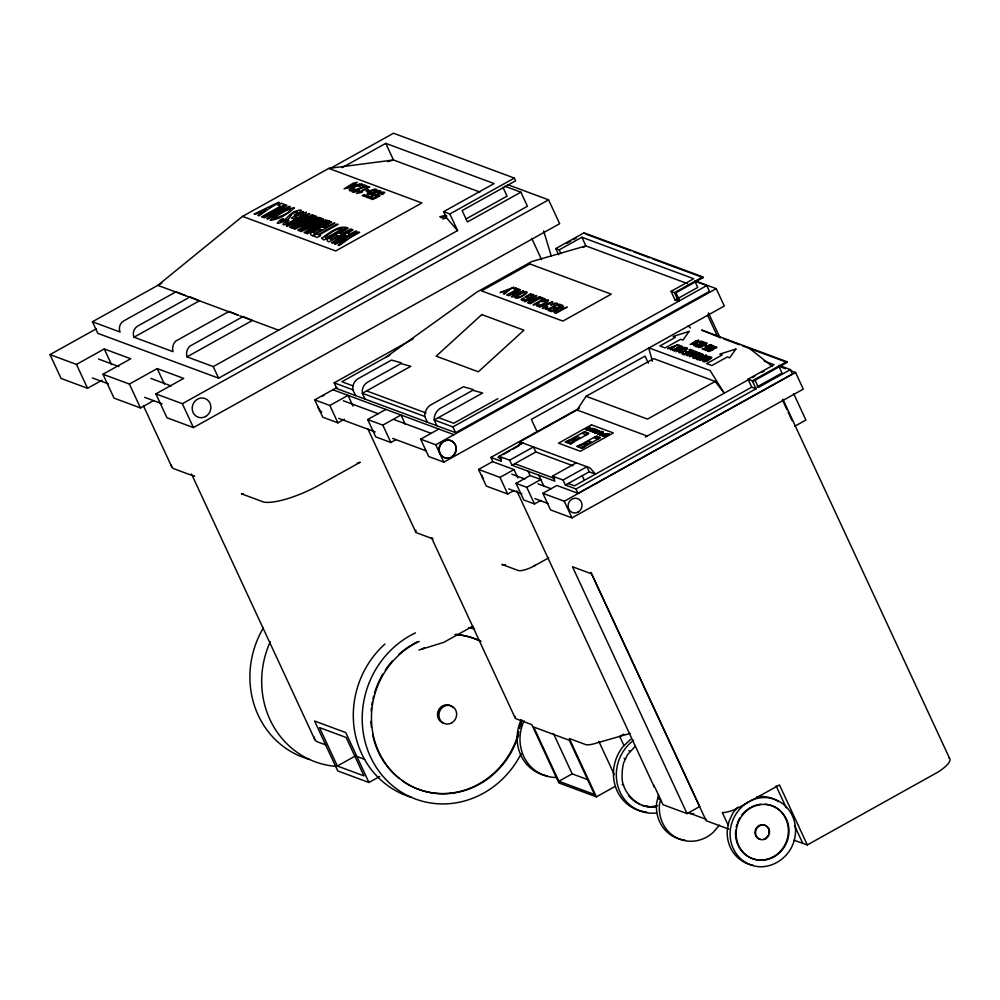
<?xml version="1.0" encoding="UTF-8"?>
<svg xmlns="http://www.w3.org/2000/svg" width="1000" height="1000" viewBox="0 0 1000 1000"><rect width="100%" height="100%" fill="white"/><g stroke="black" fill="none" stroke-linecap="round" stroke-linejoin="round"><path stroke-width="1.5" d="M658.512 794.575L656.575 803.562A35.275 32.775 -69.6 0 0 684.938 840.05M512.45 449.4L519.012 445.75L519.788 441.85L577.013 409.988L586.075 396.287L653.713 358.638L715.163 381.438L724.25 393.188L710.125 370.588L648.675 347.788L652.375 361.175M737.688 807.1L732.925 812.938L729.062 821.175L727.3 830.1A34.9 32.425 -69.6 0 0 753.175 865.275M719.338 825.188L713.45 832.163A35.275 32.775 -69.6 0 1 676.875 837.938A35.275 32.775 -69.6 0 1 659.45 804.625L660.562 799.488L657.688 798.413M588.7 427.438C581.4 433.762 596.4 423.913 587.975 428.913L589.812 427.075L585.438 429.513M630.662 739.275L623.125 746.5A40.6 37.713 -69.6 0 0 615.812 787.663A40.6 37.713 -69.6 0 0 646.525 812M479.862 192.05L393.475 159.987L328.75 168.4L242.537 216.388L157.812 285.363L238.438 315.287L229.112 311.375L175.825 341.037A9.988 9.275 -69.6 0 0 173.038 351.688L134.025 337.2A8.387 7.8 -69.6 0 1 137.762 326.025L190.087 296.9L199.425 300.8L134.025 337.2M635.487 746.038L627.425 754.8L623.575 763.025A51.812 48.125 -69.6 0 0 622.312 780.888C624.125 790.875 630.95 799.325 639.788 804.112M748.675 801.7C738.15 807.85 731.275 819.075 730.175 831.162A34.9 32.425 -69.6 0 0 760.3 866.762C772.237 866.888 783.375 860.25 789.825 850.337A34.9 32.425 -69.6 0 0 788.125 808.962A34.9 32.425 -69.6 0 0 749.963 801.025M386.037 357.163L476.763 292.162L531.712 261.575L585.9 245.912L687.575 283.65M605.337 434.75L605.962 434.338M606.237 435.087L606.862 434.663M535.35 565.288L532.2 566.975A13.75 3.738 -24.9 0 1 518.362 570.55L501.9 564.45A17.925 4.875 -24.9 0 0 505.438 564.688M330.375 168.375L393.525 133.238L514.338 178.075L515.612 180.8L462.137 210.575L467.413 221.938L520.887 192.175L527.438 206.275L218.612 378.175L97.788 333.338L92.425 321.763L161.887 283.1M342.113 167.65L385.763 143.363L494.1 183.562L443.638 211.663L446.512 217.838L457.575 230.6L213.238 366.6L186.988 356.863A9.988 9.275 -69.6 0 1 189.775 346.213L243.05 316.55L252.375 320.462L186.988 356.863M102.112 380.175L87.55 388.288L61.075 378.462L50 354.6L96.287 328.837M299.625 226.163L316.938 216.537L316.075 216.213L293.637 228.7L294.9 229.163L313.85 219.9L297.725 230.212L298.988 230.688L321.425 218.2L320.562 217.875L303.25 227.512L319.125 217.35L299.637 226.175M50 354.6L76.463 364.425L104.275 348.95L130.738 358.762L102.938 374.25L114.012 398.113L140.475 407.938L153.725 400.562M102.938 374.25L129.4 384.062L157.213 368.587L183.675 378.413L155.863 393.888L166.95 417.75L193.412 427.575L559.663 223.713L548.587 199.838L507.875 184.725M443.638 211.663L449.85 213.962L514.338 178.075M466.112 218.925L507.05 196.137L502.95 187.3M155.863 393.888L182.338 403.713L548.587 199.838M558.638 254.762L555.763 248.562L584.025 232.825L702.775 276.9L703.112 277.625L675.95 292.738L679.65 300.688M566.712 243.375L570.788 241.112M573.5 239.6L576.213 238.088M555.763 248.562L559.212 249.85L581.875 237.237L693.713 278.738L671.05 291.35L675.075 300.038L678.538 301.312L674.5 292.638L671.05 291.35M695.212 281.275L706.8 285.575L709.488 291.363L455.588 432.688L336.85 388.625L334.162 382.837L413 338.95M390.125 354.888L341.875 381.737L352.975 385.863M583.237 247.4L585.9 245.912L581.875 237.237M344.4 419.225L337.912 422.837L322.788 417.225L314.725 399.862L336.975 387.488M314.725 399.862L329.862 405.487L348.025 395.375L352.987 406.05M396.062 439.6L390.875 442.488L375.737 436.875L367.688 419.525L385.85 409.412M367.688 419.525L382.812 425.138L400.988 415.025L405.325 424.363M674.5 292.638L702.775 276.9M695.825 281.087L716.237 288.663L724.3 306.025L443.825 462.15L428.7 456.525L420.637 439.175L438.812 429.062M497.875 398.663L453.725 423.25L438.462 417.587M675.075 300.038L697.738 287.413L694.862 281.212M436.887 425.75L434.2 419.963L482.625 393L472.837 390.262L439.588 408.762A12.488 11.6 -69.6 0 0 434.2 419.963L452.912 426.9L706.8 285.575M420.637 439.175L435.775 444.787L716.237 288.663M492.887 461.75L490.875 457.413L579.538 408.062M490.875 457.413L501.438 461.337L499.087 456.275L522.925 443M500.613 455.988L497.987 457.45L501.737 458.85M503.25 454.525L509.812 450.863M514.1 490.487L507.725 494.025L486.3 486.087L478.575 469.45L492.6 461.637L514.025 469.588L517.888 477.912M499.087 456.275L509.663 460.188L533.488 446.925L535.837 451.987L572.962 465.763M509.663 460.188L512.013 465.25L535.837 451.987M478.575 469.45L500 477.4L514.025 469.588M565.763 442.15L583.9 432.05L588.5 433.75L570.363 443.85M566.838 442.55L577.35 436.7L579.65 437.55L569.138 443.4M590.2 431.163L591.138 431.512L595.725 429.275L594.113 428.675L590.35 431.213M602.625 431.737L599.763 432.212A4.3 1.175 -24.9 0 0 598.162 433.137C596.025 434.075 601.225 434.45 597.15 433.55A2.325 0.637 -24.9 0 1 597.562 433.1L597.775 432.925A2.637 0.725 -24.9 0 1 599.5 431.975M602.612 431.938L598.35 434.3L603.25 432.062L602.05 431.575M577.463 446.562L595.688 436.413L600 438.025L581.775 448.162M578.387 446.9L588.9 441.05L591.2 441.912L580.688 447.762M516.062 483.363L530.087 475.55L540.8 479.525L526.775 487.337L516.062 483.363L523.787 499.988L534.5 503.963L540.875 500.425M715.163 381.438L647.513 419.087L586.075 396.287M512.013 465.25L554.85 481.15L552.5 476.087L576.325 462.825M552.5 476.087L563.062 480.012L586.888 466.75L589.237 471.812L595.5 474.125L590.025 467.9L519.788 441.85L520.962 444.375M791.213 370.875L795.562 372.488L803.288 389.125L571.987 517.875L550.562 509.925L542.837 493.3L556.862 485.487L578.288 493.438M563.062 480.012L565.413 485.075L575.975 488.988L756.038 388.775L751.725 387.175L748.025 379.212L774.05 364.738L764.112 361.05M645.387 437.088L749.587 379.087M752.25 377.6L754.925 376.112M761.587 372.4L764.262 370.925M748.025 379.212L752.337 380.812L786.762 361.65L787.113 362.4L752.688 381.562M565.413 485.075L589.237 471.812M751.725 387.175L574.462 485.838L568.212 483.512M779.225 366.975L782.013 372.975L756.988 386.912L758.425 387.438L790.462 369.613L792.475 373.95L578 493.338L575.975 488.988M542.837 493.3L564.263 501.25L795.562 372.488M533.713 566.2L548.65 557.888M794.7 426.275L805.913 420.037L793.65 393.612M421.838 649.15L424.55 647.638M472.887 626.163L443.825 642.337L418.913 650.062M337.35 766.012L363.988 775.9L346.163 737.487L319.525 727.6L337.35 766.012L356.037 755.612M368.938 782.487L345.775 732.588L314.562 721.012L337.738 770.913L368.938 782.487L379.775 776.462M623.787 734.137L619.7 736.413L624 745.675M558.862 781.263L594.513 794.5L569.325 740.263L533.675 727.025L558.862 781.263L572.175 773.85L587.863 779.675M514.938 716.35A24.6 6.7 -24.9 0 0 516.562 718.95L531.788 724.6L558.862 782.938L596.388 796.85L614.85 786.575M654.388 785.413A13.438 3.663 -24.9 0 0 655 787.5L662.975 804.675L687.05 813.612L699.675 806.587L590.975 572.413M794.05 840.25L807.325 844.938L938.012 772.062A29.3 7.975 -24.9 0 0 949.525 758.225L782.913 399.3M763.838 839.125L765.537 838.775M709.55 348.675L704.862 349.913L706.562 350.55L711.312 348.237C705.925 349.162 715.037 344.412 712.2 347.3L713.275 347.175A2.7 0.737 -24.9 0 0 714.212 346.35L713.238 345.662A3.1 0.85 -24.9 0 0 711.637 346.125L711.062 346.362A4.037 1.1 -24.9 0 0 709.463 347.212L708.625 347.8A2.612 0.712 -24.9 0 0 708.112 348.5L709.562 348.663M599.538 431.95L600.212 431.7A2.637 0.725 -24.9 0 1 600.975 431.512M442.688 219.062L446.512 217.838M357.262 463.175L360.238 462.25L319.475 484.938A48.575 13.225 -24.9 0 1 263.95 502.15L241.388 493.787A74.013 20.15 -24.9 0 0 243.5 493.95M441.025 217.775L446.962 216.062M630.112 733.425L594.325 743.688A17.925 4.875 -24.9 0 1 585.487 744.525L569.312 738.525L596.388 796.85M387.55 161.663L393.475 159.987L385.763 143.363M439.738 216.788L445.65 215.2M657.513 805.675L650.487 806.838L642.15 805.413M656.175 806.9C645.913 808.487 635.087 803.562 628.612 795.65M715.863 346.637L716.825 347.325A2.7 0.737 -24.9 0 1 715.888 348.137L714.812 348.275C717.675 345.375 708.462 350.163 713.938 349.2L709.188 351.525L707.475 350.887L712.175 349.65L710.725 349.475A2.612 0.712 -24.9 0 1 711.25 348.775L712.087 348.175A4.037 1.1 -24.9 0 1 713.675 347.337L714.25 347.1A3.1 0.85 -24.9 0 1 715.863 346.637M686.637 347.95L687.35 348.212A4.288 1.163 -24.9 0 1 687 349.175C681.1 355.012 672.913 352.75 684.638 348.3A4.288 1.163 -24.9 0 1 686.75 348M468.825 627.612L474.575 629.038M401.287 362.825L391.512 360.075L358.263 378.587A10.362 9.625 -69.6 0 0 352.875 389.775L355.562 395.562M473.162 389.5L463.375 386.75L430.138 405.262A12.488 11.6 -69.6 0 0 424.738 416.45L427.425 422.238M504.875 186.225L520.887 192.175M585.812 234.088L630.7 250.75M633.6 251.825L649.525 257.738M652.425 258.812L703.112 277.625M328.75 168.4L421.9 202.975L335.688 250.963L242.537 216.388M786.762 361.65L701.663 330.062L719.325 337.238M723.65 338.85L739.513 344.738M742.4 345.812L787.113 362.4M778.925 365.325L790.462 369.613M781.05 367.1L785.4 368.725M577.013 409.988L647.237 436.05M573.913 438.612L576.213 439.462M585.538 442.925L587.837 443.775M239.838 315.8L278.637 330.2M572.263 439.525L574.562 440.387M583.888 443.837L586.2 444.7M569.212 440.225L565.225 441.95L570.875 444.038L573.812 441.938M581 444.6L576.825 446.325L582.288 448.35L585.312 446.2M366.587 390.913L426.1 413M334.162 382.837L352.875 389.775M424.738 416.45L362.325 393.288A10.362 9.625 -69.6 0 1 367.725 382.1L400.962 363.587L410.75 366.337L362.325 393.288L365.012 399.075M332.9 389.75L453.938 434.675M514.812 463.7L554.788 478.537M343.312 400.763L378.312 413.75M394.363 419.7L430.812 433.237M511.75 474.15L524.862 479.012M537.987 483.875L551.1 488.75M92.425 321.763L120.075 332.025A8.387 7.8 -69.6 0 1 123.825 320.85L176.15 291.725L185.475 295.625M338.725 418.387L375.188 431.925M392.688 438.413L426.238 450.863M508.7 488.9L521.812 493.762M534.925 498.638L548.038 503.5M98.537 359.025L118.888 366.575M150.863 378.438L171.213 385.988M92.35 377.925L108.338 383.85M144.662 397.337L162.113 403.812M474.275 628.275L471.413 627.137M628.825 750.763L630.262 751.3M624.062 758.375L625.5 758.913M768.8 828.838L768 828.05A7.462 6.925 -69.6 0 0 760.1 825.075L758.425 825.913A7.462 6.925 -69.6 0 0 755.225 834.412L755.938 836.15A7.462 6.925 -69.6 0 0 760.212 839.338M622.2 784.562L623.638 785.088M690.062 813.363L706.15 819.338M728.838 829.125L706.175 820.713L591.575 573.837L572.463 566.737L687.05 813.612M646.312 806.125L647.75 806.663M325.65 744.875L317.838 741.975A50.95 13.875 -24.9 0 1 314.387 737.175M356.85 756.462L364.65 759.35M948.713 757.613L949.525 758.225M749.725 348.55L772.262 366.463M688.275 325.737L690.387 328M782.438 399.85L786.95 409.588M788.238 412.362L792.113 420.712M755.075 380.238L758.425 387.438M752.337 380.812L756.038 388.775M708.438 312.875L720.125 338.038M707.55 315.113L717.4 336.325M648.337 363.175L645.05 356.1L531.362 419.387L537.275 432.113M584.025 232.825L584.362 233.55M559.212 249.85L560.938 253.562M531.8 238.5L541.6 259.613M807.325 844.938L779.463 784.912L736.762 808.675A16.938 4.612 -24.9 0 1 722.275 812.475L728.238 825.312M776.125 785.938L786.287 807.825M794.513 825.55L802.725 843.238M582.337 476L584.35 480.337M449.85 213.962L457.575 230.6M564.263 501.25L571.987 517.875M538.787 475.188L544.012 486.463M528.075 471.213L530.087 475.55M526.775 487.337L534.5 503.963M516.812 490.863L654.237 786.912M500 477.4L507.725 494.025M452.912 426.9L455.588 432.688M598.825 741.312L614.3 774.65M435.775 444.787L443.825 462.15M553.45 733.525L572.175 773.85M382.812 425.138L390.875 442.488M515.062 717.738L431.475 537.65A24.6 6.7 -24.9 0 0 432.962 538.862L416.688 532.825A16.65 4.537 -24.9 0 1 416.012 530.188M367.85 428.85L415.763 532.062M329.862 405.487L337.912 422.837M213.238 366.6L218.612 378.175M182.338 403.713L193.412 427.575M157.213 368.587L164.375 384.025M191.513 473.988L314.788 739.562M143.562 406.087L171.663 466.625M129.4 384.062L140.475 407.938M104.275 348.95L111.438 364.387M76.463 364.425L87.55 388.288M543.663 230.975L551.337 256.275M521.087 719.762A80.375 74.675 -69.6 0 1 519.587 728.662M518.875 731.587A80.375 74.675 -69.6 0 1 401.775 780.413M399.363 778.575A80.375 74.675 -69.6 0 1 372.6 734.55M371.425 727.288A80.375 74.675 -69.6 0 1 370.962 721.35M371.15 710.962A80.375 74.675 -69.6 0 1 371.438 707.987M371.838 705A80.375 74.675 -69.6 0 1 372.337 702.025M372.95 699.075A80.375 74.675 -69.6 0 1 373.65 696.162M374.45 693.288A80.375 74.675 -69.6 0 1 382.837 674.062M385.213 670.263A80.375 74.675 -69.6 0 1 392.512 660.775M398.738 654.488A80.375 74.675 -69.6 0 1 410.475 645.612M411.712 644.862A80.375 74.675 -69.6 0 1 417.2 641.888M455.875 634.412A80.375 74.675 -69.6 0 1 480.438 641.175M443.4 723.15A9.475 8.8 -69.6 0 1 439.025 709.225A9.475 8.8 -69.6 0 1 453.088 707.712M193.225 475.775A50.95 13.875 -24.9 0 0 194.575 476.413L174.6 469A48.2 13.125 -24.9 0 1 171.312 464.9M521.663 719.975A80.375 74.675 -69.6 0 1 520.763 725.925M518.65 734.675A80.375 74.675 -69.6 0 1 395.325 774.837A80.375 74.675 -69.6 0 1 419.188 641.425M454.938 634.513A80.375 74.675 -69.6 0 1 481.012 641.388M337.188 766.462A90.325 83.912 -69.6 0 1 270.262 641.675M411.5 797.375A90.325 83.912 -69.6 0 1 354.65 731.237A90.325 83.912 -69.6 0 1 384.975 643.988M521.125 753.75A90.325 83.912 -69.6 0 1 383.45 776.838A90.325 83.912 -69.6 0 1 415.487 632.875M309.513 759.412A90.325 83.912 -69.6 0 1 263.238 628.1M483.55 478.713A7.462 6.925 -69.6 0 1 481.95 475.363M756.737 796.85A34.9 32.425 -69.6 0 1 778.438 801.637M693.675 813.475A7.462 6.925 -69.6 0 1 688.438 812.575M768.713 829.788A7.462 6.925 -69.6 0 1 768.737 833.612M768.05 835.438A7.462 6.925 -69.6 0 1 765.512 838.288M765.075 804.237A28.175 26.175 -69.6 0 1 788.213 834.05A28.175 26.175 -69.6 0 1 758.863 859.975A28.175 26.175 -69.6 0 1 735.725 830.15M736.2 827.25A28.175 26.175 -69.6 0 1 736.95 824.388M737.425 823A28.175 26.175 -69.6 0 1 740 817.7M741.65 815.288A28.175 26.175 -69.6 0 1 750.288 807.663M751.538 806.988A28.175 26.175 -69.6 0 1 760.925 804.275M601.4 431.488A2.637 0.725 -24.9 0 1 601.838 431.625M601.112 431.463A2.913 0.8 -24.9 0 1 601.575 431.425M555.925 777.463A40.6 37.713 -69.6 0 1 524.087 720.788M547.4 775.888A40.6 37.713 -69.6 0 1 521.213 719.725M656.513 812.987A40.6 37.713 -69.6 0 1 618.212 787.337A40.6 37.713 -69.6 0 1 633.55 740.35M320.337 410.8A9.113 8.462 -69.6 0 1 318.163 406.838M451.688 456.737A9.113 8.462 -69.6 0 0 455.412 445.312A9.113 8.462 -69.6 0 0 445.35 440.45L443.275 441.438A9.113 8.462 -69.6 0 0 439.55 452.863A9.113 8.462 -69.6 0 0 449.613 457.725M321.8 412.05A9.113 8.462 -69.6 0 1 317.875 406.737M321.95 396.413A9.113 8.462 -69.6 0 1 324.012 395.425M711.7 344.988L711.587 345.387A2.7 0.737 -24.9 0 1 710.65 346.2L709.575 346.325C712.438 343.438 703.225 348.212 708.7 347.262L703.95 349.575L702.237 348.95L706.925 347.7L705.487 347.525A2.612 0.712 -24.9 0 1 706.012 346.825L706.85 346.238A4.037 1.1 -24.9 0 1 708.438 345.387L709.013 345.15A3.1 0.85 -24.9 0 1 710.625 344.7L711.7 344.988M589.075 430.513L592.762 428.413L589.075 430.513M376.688 189.537L375.075 191.388L373.438 191.588C378.15 187.15 364.475 194.237 371.275 192.712L372.075 193.012L364.8 196.562L362.238 195.613L364.025 194.613L366 195.35C374.85 192.175 362.713 195.575 369.3 191.462A6.288 1.713 -24.9 0 1 371.75 190.175L372.612 189.8A4.713 1.288 -24.9 0 1 375.062 189.1L376.688 189.537M380.637 191L379.012 192.85L377.388 193.05C382.088 188.612 368.413 195.7 375.213 194.175L376.025 194.475L368.75 198.025L366.175 197.075L367.975 196.075L369.938 196.812C378.787 193.637 366.65 197.037 373.25 192.925A6.288 1.713 -24.9 0 1 375.688 191.637L376.562 191.262A4.713 1.288 -24.9 0 1 379.012 190.562L380.637 191M384.575 192.463L382.962 194.312L381.325 194.513C386.037 190.075 372.362 197.162 379.15 195.637L379.963 195.938L372.688 199.488L370.125 198.538L371.912 197.537L373.875 198.275C382.738 195.1 370.6 198.512 377.188 194.387A6.288 1.713 -24.9 0 1 379.625 193.1L380.5 192.725A4.713 1.288 -24.9 0 1 382.95 192.025L384.575 192.463M590.6 428.6L587.2 430.225L590.6 428.6M602.938 433.175L599.538 434.8L602.938 433.175M537.663 304.938C541.15 307.475 551.625 297.438 542.362 301.812L541.575 301.512L545.438 299.913L548.45 299.962A5.875 1.6 -24.9 0 1 547.962 301.275C546.613 304.5 531.325 309.15 538.2 303.4L539.012 303.7L537.663 304.938M546.5 308.212C549.975 310.75 560.45 300.725 551.188 305.087L550.4 304.8L554.263 303.188L557.275 303.238A5.875 1.6 -24.9 0 1 556.788 304.562C555.438 307.787 540.163 312.425 547.038 306.675L547.837 306.975L546.5 308.212M290.712 215.763C289.137 220.338 282.838 221.762 278.637 223.263A4.562 1.238 -24.9 0 1 277.288 223.025L279.812 220.287L282.75 218.512L283.65 218.837L280.8 221.462A2.562 0.7 -24.9 0 0 283.163 220.938C288.225 217.7 290.812 211.562 297.95 210.512A5.138 1.4 -24.9 0 1 300.512 210.037A5.362 1.462 -24.9 0 1 301.3 210.35L298.55 213.312L295.138 215.375L294.237 215.037C303.212 210.113 292.188 211.7 290.712 215.763M323.288 227.138L324.775 228.012L334.012 222.875L334.913 223.2L312.488 235.688C303.125 232.537 329.7 225.5 330.55 221.588L331.525 221.95L323.288 227.138M339.862 233.287L341.35 234.163L350.588 229.025L351.488 229.363L329.062 241.838C319.713 238.7 346.275 231.663 347.125 227.738L348.1 228.1L339.862 233.287M597.188 429.888L595.25 431.488A2.725 0.737 -24.9 0 1 593.488 432.15A2.438 0.663 -24.9 0 1 592.7 432.25L592.263 431.725A2.662 0.725 -24.9 0 1 593.35 430.8L597.188 429.888M599.288 430.662L597.35 432.262A2.725 0.737 -24.9 0 1 595.6 432.938A2.438 0.663 -24.9 0 1 594.8 433.025L594.375 432.5A2.725 0.737 -24.9 0 1 595.5 431.575L599.288 430.662M325.138 236.85L326.275 237.838L342.3 228.925C336.037 228.188 330.012 233.325 325.138 236.85M596.825 429.862L592.575 431.938L596.825 429.862M598.925 430.637L594.675 432.725L598.925 430.637M693.938 357.05L695.013 357.675L697.262 356.425L693.938 357.05M696.062 355.387L692.513 357.725L694.425 358.55L702.625 353.988L699.912 353.338L696.15 355.238M702.038 341.45L699.55 342.938C703.125 339.45 690.288 347.062 696.663 344.487L697.2 344.688C688.363 348.575 698.988 339.825 702.038 341.45M362.137 184.2L360.037 186.262L358.338 186.488C365.438 180.538 342.75 193.512 353.913 188.863L354.725 189.163C348.6 193.588 346.575 188.275 354 187.237A2.938 0.8 -24.9 0 1 354.375 186.412L359.45 183.863L362.137 184.2M590.3 428.663L587.525 430.163L590.3 428.663M602.638 433.237L599.862 434.738L602.638 433.237M605.025 434.113L603.737 434.6L605.025 434.113M697.175 355.125L698.3 355.85L700.863 354.425L699.062 354.062L697.175 355.125M321.7 238.287L323.975 239.963L346.413 227.475C337.45 225.487 328.738 233.487 321.7 238.287M560.363 308.45L561.763 309.337L567.188 307.062L555.975 313.3C547.163 311.562 572.15 302.375 560.363 308.45M700.95 356.225L701.975 356.875L705.938 355.213L697.738 359.775C691.3 358.512 709.575 351.8 700.95 356.225M294.275 207.838C288.125 213.9 278.65 219.725 270.138 220.263C276.312 214.2 285.763 208.363 294.275 207.838M306.4 212.338C305.012 217.675 270.287 232.288 288.038 220L288.925 220.325C274.513 232.062 321.525 205.25 295.275 216.688L296.637 217.2L293.663 218.85L291.462 218.038L303.275 211.462L301.35 213.2L306.4 212.338M522.875 299.262C525.438 302.25 538.225 291.688 527.275 296.337L528.5 296.8L527 297.625L525.05 296.9L530.95 293.612L530.275 294.587L533.612 294.462A5.875 1.6 -24.9 0 1 533.125 295.775C530.425 297.875 523.387 302.913 521.138 299.725A4.737 1.288 -24.9 0 1 522.537 298.412L524.138 298.175L522.875 299.262M687.337 354.625C689.712 356.85 697.625 349.062 690.537 352.5L691.438 352.825L688.913 352.9L693.238 350.5L692.738 351.213L695.175 351.125A4.288 1.163 -24.9 0 1 694.825 352.088C692.85 353.625 687.712 357.3 686.062 354.975A3.462 0.938 -24.9 0 1 687.087 354.012L688.25 353.837L687.337 354.625M703.825 360.75C706.2 362.962 714.112 355.188 707.025 358.612L707.925 358.95L705.4 359.025L709.725 356.625L709.225 357.325L711.663 357.238A4.288 1.163 -24.9 0 1 711.312 358.2C709.338 359.738 704.2 363.413 702.55 361.087A3.462 0.938 -24.9 0 1 703.575 360.125L704.737 359.963L703.825 360.75M603.812 433.713L600.475 435.163L603.812 433.713M514.562 297.238C516.7 300.425 523.775 295.438 526.487 293.312A5.875 1.6 -24.9 0 0 526.962 291.988L525.988 291.625A5.875 1.6 -24.9 0 0 523.25 292.113L514.562 297.238M605.312 434.087L601.9 435.675L605.312 434.087M607.625 433.638L604.562 435.288L607.625 433.638M608.538 433.975L605.462 435.625L608.538 433.975M609.438 434.3L606.312 435.938L609.438 434.3M273.675 218.137C291.35 215.263 300.1 199.975 273.675 218.137M603.025 435.975L604.113 435.588L603.025 435.975M603.925 436.312L605.025 435.925L603.925 436.312M604.837 436.65L605.925 436.262L604.837 436.65M696.963 345.838L700.15 345.438L698.225 346.362A2.975 0.812 -24.9 0 1 696.237 346.812L695.7 346.613A2.8 0.762 -24.9 0 1 695.938 345.962A2.637 0.712 -24.9 0 1 696.562 345.45L703.487 343.038L701.888 342.438L703.062 341.788L705.312 342.625L697.087 345.7M354.325 190.925L359.175 190.3L354.525 192.25L352.388 192.1A4.2 1.15 -24.9 0 1 352.762 191.112A4.05 1.1 -24.9 0 1 353.725 190.338L364.312 186.625L361.887 185.725L363.688 184.725L367.075 185.987L354.325 190.925M313.325 232.45L314.788 233.575L321.788 229.675L318.762 229.375L313.325 232.45M329.9 238.6L331.362 239.725L338.363 235.825L335.337 235.525L329.9 238.6M516.35 296.637C524.6 298.562 530.138 286.438 516.35 296.637M679.6 351.613C685.725 353.137 689.087 344.588 679.6 351.613M689.15 331.413L682.938 340.125L680.638 339.275L665.138 347.912L659.887 345.962L675.387 337.325L673.088 336.475L689.15 331.413M735.888 349.062L729.688 357.775L727.387 356.925L711.875 365.55L706.625 363.6L722.138 354.975L719.837 354.113L735.888 349.062M555.337 311.087L556.775 312.113L560.275 310.163L557.913 309.7L555.337 311.087M697.288 358.15L698.325 358.913L700.888 357.488L699.163 357.15L697.288 358.15M481.8 314.575L436.188 356.15L478.312 371.788L523.925 330.213L481.8 314.575M509.438 289.713L504.35 294.15L503.413 293.8L507.225 290.55L500.087 292.562L513.837 287.262L509.438 289.713M517.513 291.363L511.35 296.75L512.212 297.062L523.425 290.825L514.412 295.125L520.538 289.75L519.688 289.438L508.475 295.675L517.5 291.363M533.75 297.387L527.587 302.762L528.438 303.087L539.65 296.837L530.638 301.15L536.775 295.775L535.925 295.462L524.7 301.7L533.737 297.387M548.337 304.15L543.25 308.587L542.312 308.238L546.125 304.988L539 307L552.737 301.7L548.337 304.15M674.538 346.55L670.825 349.787L670.138 349.538L672.925 347.163L667.712 348.638L677.763 344.762L674.538 346.55M680.45 347.762L675.95 351.688L684.762 347.362L678.175 350.5L682.663 346.575L682.038 346.35L673.838 350.913L680.438 347.762M696.488 351.712L689.587 356.75L699.7 352.9L695.263 353.263L697.113 351.938L696.488 351.712M706.263 355.337L699.362 360.375L709.475 356.525L705.037 356.9L706.888 355.575L706.263 355.337M280.963 208.663L266.788 218.738L267.738 219.088L290.175 206.6L289.312 206.287L272.812 215.463L286.938 205.4L285.988 205.05L263.562 217.537L264.425 217.85L280.938 208.663M303.812 217.138L289.637 227.213L290.6 227.562L313.025 215.087L312.162 214.762L295.675 223.938L309.8 213.888L308.85 213.538L286.413 226.012L287.275 226.337L303.8 217.138M694.325 353.938L691.312 356.075L695.35 354.312L694.325 353.938M704.1 357.562L701.075 359.712L705.125 357.938L704.1 357.562M270.637 207.512L258.938 215.825L257.887 215.425L266.575 209.325L255.188 214.425L254.175 214.05L278.525 202.288L279.425 202.613L270.637 207.512M350.838 237.275L339.137 245.588L338.1 245.2L346.788 239.088L335.387 244.188L334.375 243.812L358.738 232.05L359.637 232.375L350.838 237.275M351.975 229.537L331.538 242.763L332.5 243.113L356.9 231.363L355.975 231.025L349.55 234.15L347.5 233.388L352.95 229.9L351.975 229.537M320.275 222.288L304.137 232.6L305.413 233.062L327.837 220.575L326.975 220.263L309.675 229.9L325.538 219.725L306.05 228.55L323.35 218.912L322.488 218.6L300.062 231.075L301.312 231.55L320.262 222.288M344.75 235.138L335.875 240.787L346.325 235.712L344.75 235.138M281.4 203.35L278 205.238L280.625 206.213L261.588 216.8L262.488 217.138L284.913 204.65L281.4 203.35M352.85 183.412L344.087 188.875L354.387 185.825L356.375 184.725L354.25 183.925L357.175 182.3L352.85 183.412M352.663 184.812L347.238 187.825L354.162 185.375L352.663 184.812M314.088 215.475L291.663 227.963L292.562 228.3L314.988 215.812L314.088 215.475M368.812 186.625L356.488 193.487L362.225 192.25L361 191.8L369.7 186.95L368.812 186.625M367.8 189.812L365.9 190.875L367.962 191.637L369.862 190.575L367.8 189.812M328.925 220.987L306.5 233.475L307.4 233.8L329.825 221.325L328.925 220.987M316.475 234.025L313.087 235.912L317.25 237.463L320.65 235.575L319.012 234.963L338.05 224.375L337.15 224.037L318.113 234.638L316.475 234.025M529.875 263.962L481.512 290.875L562.888 321.075L611.25 294.15L529.875 263.962M515.588 287.913L513.888 288.863L516.225 289.725L506.712 295.025L507.512 295.325L518.737 289.075L515.588 287.913M540.6 297.2L529.388 303.438L530.188 303.738L541.413 297.488L540.6 297.2M541.962 297.7L540.262 298.65L542.6 299.513L533.088 304.812L533.888 305.113L545.112 298.863L541.962 297.7M549.825 309.45L548.125 310.387L551.438 311.625L562.65 305.375L559.288 304.125L557.6 305.075L560.15 306.025L556.862 307.85L554.55 306.988L552.938 307.875L555.262 308.738L552.325 310.375L549.825 309.45M679.038 345.238L677.8 345.925L679.513 346.562L672.55 350.425L681.338 346.087L679.038 345.238M695.888 340.9L690.175 344.475L696.938 342.488L698.238 341.775L696.825 341.25L698.725 340.188L695.888 340.9M695.788 341.825L692.25 343.787L696.787 342.188L695.788 341.825M683.213 353.237L681.975 353.925L684.4 354.825L692.588 350.262L690.138 349.35L688.9 350.037L690.763 350.737L688.363 352.075L686.663 351.438L685.5 352.088L687.188 352.725L685.05 353.913L683.213 353.237M706.462 343.05L698.425 347.525L701.15 347.312L707.05 343.275L706.462 343.05M705.837 345.15L704.6 345.838L707.212 345.65L705.837 345.15M591.45 424.825L558.513 443.162L580.375 451.275L613.325 432.938L591.45 424.825M584.987 431.8L582.188 433.363L585.925 434.75L588.725 433.188L584.987 431.8M596.862 436.2L594.062 437.762L597.5 439.038L600.312 437.488L596.862 436.2M760.675 825.288L759 826.125A7.462 6.925 -69.6 0 0 755.8 834.625L756.513 836.375A7.462 6.925 -69.6 0 0 764.412 839.338L766.087 838.5A7.462 6.925 -69.6 0 0 769.287 830L768.575 828.263A7.462 6.925 -69.6 0 0 760.675 825.288M445.637 440.562L443.562 441.55A9.113 8.462 -69.6 0 0 442.8 456.788A9.113 8.462 -69.6 0 0 456.175 450.412A9.113 8.462 -69.6 0 0 445.637 440.562M451.625 722.95A9.475 8.8 -69.6 0 0 452.8 706.688A9.475 8.8 -69.6 0 0 438.925 714.412A9.475 8.8 -69.6 0 0 451.625 722.95M205.575 416.525A9.95 9.237 -69.6 0 0 206.812 399.45A9.95 9.237 -69.6 0 0 192.237 407.562A9.95 9.237 -69.6 0 0 205.575 416.525M578.15 512.062A7.462 6.925 -69.6 0 0 578.962 499.25A7.462 6.925 -69.6 0 0 568.088 505.45A7.462 6.925 -69.6 0 0 578.15 512.062M772.975 857.425A28.175 26.175 -69.6 0 0 778.35 809.15A28.175 26.175 -69.6 0 0 736.3 830.362A28.175 26.175 -69.6 0 0 772.975 857.425"/></g></svg>
